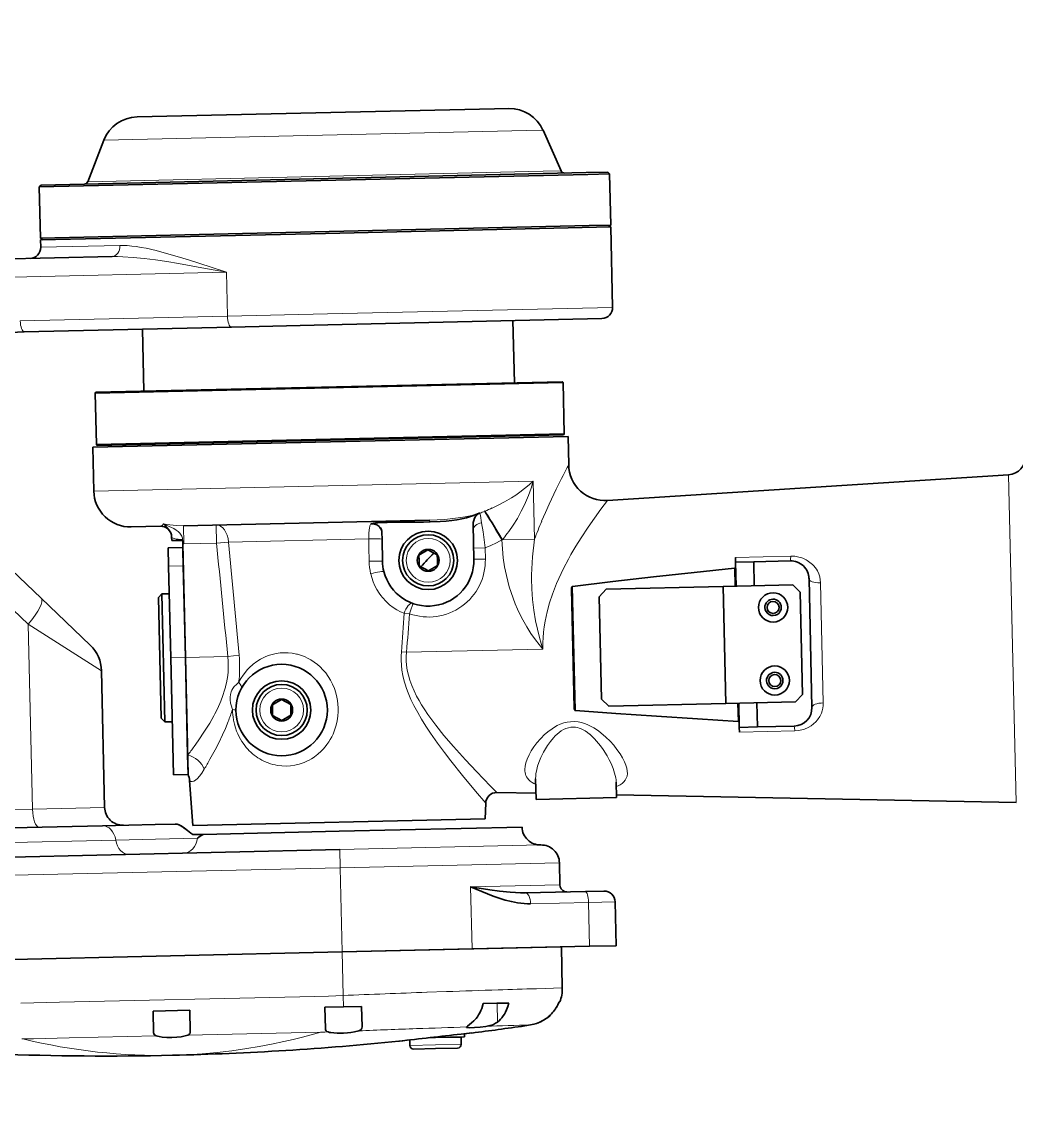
# Model space of a CAD drawing. Header units: inches. Extents: x 185496 to 352137, y 107182 to 179410.
# Drawn here: x 234640.6 to 234912.5, y 166554 to 166854.2 of the extents above; entities that cross this region are included whole.
import ezdxf

# ---------------------------------------------------------------- set-up
doc = ezdxf.new("R2010")
doc.units = ezdxf.units.IN
doc.header["$MEASUREMENT"] = 0
doc.linetypes.add('DASH', pattern=[0.35, 0.25, -0.1])

# ---------------------------------------------------------------- blocks, each defined once
blk = doc.blocks.new('机器人')
at = {"color": 7, "lineweight": 13}
for p, q in [((-1711.74, -314.27), (-1801.34, -314.27)), ((-1740.11, -366.35), (-1772.98, -366.35)), ((-1849.54, -421.48), (-1849.54, -499.48)), ((-1773.53, -434.18), (-1739.56, -434.18)), ((-1887.16, -564.22), (-1887.16, -439.64)), ((-1698.04, -499.48), (-1698.04, -439.48)), ((-1692.04, -463.92), (-1692.04, -439.48)), ((-1898.39, -559.54), (-1898.39, -443.97)), ((-1802.54, -564.48), (-1802.54, -444.26)), ((-1756.54, -479.99), (-1756.54, -442.67)), ((-1703.04, -499.48), (-1703.04, -444.48)), ((-1787.79, -489.6), (-1787.79, -527.99)), ((-1849.54, -526.86), (-1849.54, -499.48)), ((-1675.04, -499.48), (-1698.04, -499.48)), ((-1698.04, -499.48), (-1698.04, -593.48)), ((-1653.26, -505.87), (-1653.26, -542.13)), ((-1861.54, -526.86), (-1861.54, -599.48)), ((-1849.54, -583.53), (-1849.54, -526.86)), ((-1653.26, -574.63), (-1653.26, -550.83)), ((-1869.54, -577.48), (-1869.54, -555.81)), ((-1707.04, -593.48), (-1707.04, -560.65)), ((-1753.4, -563.48), (-1766.56, -583.22)), ((-1789.24, -605.9), (-1766.56, -583.22)), ((-1716.04, -583.22), (-1766.56, -583.22)), ((-1716.04, -627.04), (-1716.04, -583.22))]:
    blk.add_line(p, q, dxfattribs=at)
at = {"color": 7, "lineweight": 35}
for p, q in [((-1796.77, -424.06), (-1801.34, -314.27)), ((-1716.29, -423.48), (-1711.74, -314.27)), ((-1738.96, -369.48), (-1774.13, -369.48)), ((-1742.54, -371.98), (-1770.54, -371.98)), ((-1740.54, -392.98), (-1772.54, -392.98)), ((-1772.54, -392.98), (-1772.54, -424.98)), ((-1740.54, -392.98), (-1740.54, -424.98)), ((-1871.54, -421.48), (-1871.54, -499.48)), ((-1871.54, -421.48), (-1849.54, -421.48)), ((-1846.54, -424.48), (-1846.54, -499.48)), ((-1715.54, -445.48), (-1715.54, -423.48)), ((-1886.54, -576.98), (-1886.54, -427.85)), ((-1886.04, -577.48), (-1886.04, -427.39)), ((-1872.04, -577.48), (-1872.04, -427.39)), ((-1742.54, -426.98), (-1770.54, -426.98)), ((-1675.04, -431.77), (-1675.04, -463.92)), ((-1814.54, -564.48), (-1814.54, -434.48)), ((-1740.24, -434.48), (-1772.84, -434.48)), ((-1829.54, -563.28), (-1829.54, -435.75)), ((-1829.34, -563.48), (-1829.34, -435.55)), ((-1815.24, -435.55), (-1815.24, -563.48)), ((-1815.04, -435.68), (-1815.04, -563.2)), ((-1815.04, -435.75), (-1815.04, -563.28)), ((-1675.04, -499.48), (-1675.04, -439.48)), ((-1708.04, -499.48), (-1708.04, -449.48)), ((-1904.54, -550.31), (-1904.54, -452.5)), ((-1710.54, -459.48), (-1710.54, -539.48)), ((-1675.04, -499.48), (-1675.04, -463.92)), ((-1792.54, -472.98), (-1792.54, -540.17)), ((-1871.54, -577.48), (-1871.54, -499.48)), ((-1846.54, -499.48), (-1846.54, -525.81)), ((-1708.04, -536.74), (-1708.04, -499.48)), ((-1703.04, -593.48), (-1703.04, -499.48)), ((-1675.04, -499.48), (-1675.04, -593.48)), ((-1675.04, -593.48), (-1675.04, -499.48)), ((-1846.54, -582.48), (-1846.54, -525.81)), ((-1756.54, -540.48), (-1787.55, -540.48)), ((-1756.54, -540.48), (-1781.54, -540.48)), ((-1729.78, -540.48), (-1756.54, -540.48)), ((-1724.54, -540.48), (-1756.54, -540.48)), ((-1756.54, -544.48), (-1781.54, -544.48)), ((-1724.54, -544.48), (-1756.54, -544.48)), ((-1739.04, -546.48), (-1774.04, -546.48)), ((-1740.04, -547.48), (-1773.04, -547.48)), ((-1866.54, -590.89), (-1866.54, -557.97)), ((-1716.04, -563.48), (-1753.4, -563.48)), ((-1711.04, -564.21), (-1711.04, -593.48)), ((-1803.61, -609.55), (-1773.63, -579.57))]:
    blk.add_line(p, q, dxfattribs=at)
at = {"color": 7, "lineweight": 13, "ltscale": 0.003122}
for p, q in [((-1772.98, -366.35), (-1772.98, -366.48)), ((-1767.08, -479.03), (-1767.07, -478.91))]:
    blk.add_line(p, q, dxfattribs=at)
at = {"color": 7, "lineweight": 35, "ltscale": 0.070711}
for p, q in [((-1770.54, -371.98), (-1772.54, -373.98)), ((-1740.54, -373.98), (-1742.54, -371.98)), ((-1772.54, -424.98), (-1770.54, -426.98)), ((-1742.54, -426.98), (-1740.54, -424.98))]:
    blk.add_line(p, q, dxfattribs=at)
at = {"color": 7, "lineweight": 13, "ltscale": 0.378122}
for p, q in [((-1780.42, -389.48), (-1780.44, -374.35)), ((-1732.65, -374.35), (-1732.67, -389.48))]:
    blk.add_line(p, q, dxfattribs=at)
at = {"color": 7, "lineweight": 35, "ltscale": 0.25}
for p, q in [((-1779.13, -374.48), (-1779.13, -384.48)), ((-1733.96, -384.48), (-1733.96, -374.48)), ((-1660.04, -551.48), (-1660.04, -541.48))]:
    blk.add_line(p, q, dxfattribs=at)
at = {"color": 7, "lineweight": 35, "ltscale": 0.475}
for p, q in [((-1772.54, -373.98), (-1772.54, -392.98)), ((-1740.54, -392.98), (-1740.54, -373.98))]:
    blk.add_line(p, q, dxfattribs=at)
at = {"color": 7, "lineweight": 35, "ltscale": 0.125}
for p, q in [((-1779.13, -389.48), (-1779.13, -384.48)), ((-1733.96, -384.48), (-1733.96, -389.48)), ((-1786.54, -544.48), (-1781.54, -544.48))]:
    blk.add_line(p, q, dxfattribs=at)
at = {"color": 7, "lineweight": 35, "ltscale": 0.164719}
for p, q in [((-1779.13, -384.48), (-1772.54, -384.48)), ((-1740.54, -384.48), (-1733.96, -384.48)), ((-1772.54, -389.48), (-1779.13, -389.48)), ((-1733.96, -389.48), (-1740.54, -389.48))]:
    blk.add_line(p, q, dxfattribs=at)
at = {"color": 7, "lineweight": 35, "ltscale": 0.032068}
for p, q in [((-1779.13, -389.48), (-1780.42, -389.48)), ((-1732.67, -389.48), (-1733.96, -389.48))]:
    blk.add_line(p, q, dxfattribs=at)
at = {"color": 7, "lineweight": 13, "ltscale": 0.123849}
for p, q in [((-1772.54, -389.78), (-1777.5, -389.78)), ((-1735.59, -389.78), (-1740.54, -389.78))]:
    blk.add_line(p, q, dxfattribs=at)
at = {"color": 7, "lineweight": 35, "ltscale": 0.00031439}
blk.add_line((-1736.06, -389.48), (-1736.08, -389.48), dxfattribs=at)
at = {"color": 7, "lineweight": 35, "ltscale": 0.017678}
for p, q in [((-1886.54, -421.98), (-1886.04, -421.48)), ((-1871.54, -421.98), (-1872.04, -421.48)), ((-1886.54, -576.98), (-1886.04, -577.48)), ((-1871.54, -576.98), (-1872.04, -577.48))]:
    blk.add_line(p, q, dxfattribs=at)
at = {"color": 7, "lineweight": 35, "ltscale": 0.146814}
blk.add_line((-1886.54, -427.85), (-1886.54, -421.98), dxfattribs=at)
at = {"color": 7, "lineweight": 35, "ltscale": 0.147763}
for p, q in [((-1886.04, -427.39), (-1886.04, -421.48)), ((-1872.04, -421.48), (-1872.04, -427.39))]:
    blk.add_line(p, q, dxfattribs=at)
at = {"color": 7, "lineweight": 35, "ltscale": 0.35}
for p, q in [((-1886.04, -421.48), (-1872.04, -421.48)), ((-1886.04, -577.48), (-1872.04, -577.48))]:
    blk.add_line(p, q, dxfattribs=at)
at = {"color": 7, "lineweight": 35, "ltscale": 0.105551}
blk.add_line((-1719.77, -423.48), (-1715.54, -423.48), dxfattribs=at)
at = {"color": 7, "lineweight": 13, "ltscale": 0.182248}
blk.add_line((-1687.04, -431.77), (-1687.04, -424.48), dxfattribs=at)
at = {"color": 7, "lineweight": 35, "ltscale": 0.3}
for p, q in [((-1687.04, -424.48), (-1675.04, -424.48)), ((-1814.54, -564.48), (-1802.54, -564.48))]:
    blk.add_line(p, q, dxfattribs=at)
at = {"color": 7, "lineweight": 35, "ltscale": 0.182248}
blk.add_line((-1675.04, -431.77), (-1675.04, -424.48), dxfattribs=at)
at = {"color": 7, "lineweight": 35, "ltscale": 0.127576}
blk.add_line((-1690.04, -432.58), (-1690.04, -427.48), dxfattribs=at)
at = {"color": 7, "lineweight": 13, "ltscale": 0.001205}
blk.add_line((-1733.02, -430.41), (-1733.05, -430.44), dxfattribs=at)
at = {"color": 7, "lineweight": 13, "ltscale": 0.396246}
blk.add_line((-1687.04, -431.77), (-1687.04, -447.62), dxfattribs=at)
at = {"color": 7, "lineweight": 13, "ltscale": 0.3}
for p, q in [((-1675.04, -431.77), (-1687.04, -431.77)), ((-1861.54, -526.86), (-1849.54, -526.86))]:
    blk.add_line(p, q, dxfattribs=at)
at = {"color": 7, "lineweight": 35, "ltscale": 0.304168}
for p, q in [((-1898.39, -439.41), (-1887.16, -434.74)), ((-1898.39, -559.54), (-1887.16, -564.22))]:
    blk.add_line(p, q, dxfattribs=at)
at = {"color": 7, "lineweight": 13, "ltscale": 0.122647}
blk.add_line((-1887.16, -439.64), (-1887.16, -434.74), dxfattribs=at)
at = {"color": 7, "lineweight": 35, "ltscale": 0.194574}
blk.add_line((-1814.54, -434.48), (-1806.76, -434.48), dxfattribs=at)
at = {"color": 7, "lineweight": 35, "ltscale": 0.40813}
blk.add_line((-1690.04, -448.91), (-1690.04, -432.58), dxfattribs=at)
at = {"color": 7, "lineweight": 35, "ltscale": 0.007069}
for p, q in [((-1829.54, -435.68), (-1829.34, -435.48)), ((-1815.04, -435.68), (-1815.24, -435.48)), ((-1829.54, -563.28), (-1829.34, -563.48)), ((-1815.04, -563.28), (-1815.24, -563.48))]:
    blk.add_line(p, q, dxfattribs=at)
at = {"color": 7, "lineweight": 35, "ltscale": 0.001883}
blk.add_line((-1829.54, -435.75), (-1829.54, -435.68), dxfattribs=at)
at = {"color": 7, "lineweight": 35, "ltscale": 0.001886}
for p, q in [((-1829.34, -435.55), (-1829.34, -435.48)), ((-1815.24, -435.55), (-1815.24, -435.48))]:
    blk.add_line(p, q, dxfattribs=at)
at = {"color": 7, "lineweight": 35, "ltscale": 0.352502}
for p, q in [((-1829.34, -435.48), (-1815.24, -435.48)), ((-1829.34, -563.48), (-1815.24, -563.48))]:
    blk.add_line(p, q, dxfattribs=at)
at = {"color": 7, "lineweight": 35, "ltscale": 0.000145079}
blk.add_line((-1690.19, -438.24), (-1690.2, -438.25), dxfattribs=at)
at = {"color": 7, "lineweight": 35, "ltscale": 0.000320202}
blk.add_line((-1690.2, -438.25), (-1690.2, -438.26), dxfattribs=at)
at = {"color": 7, "lineweight": 13, "ltscale": 0.113785}
blk.add_line((-1898.39, -443.97), (-1898.39, -439.41), dxfattribs=at)
at = {"color": 7, "lineweight": 35, "ltscale": 0.15}
for p, q in [((-1692.04, -439.48), (-1698.04, -439.48)), ((-1648.04, -468.48), (-1648.04, -474.48)), ((-1648.04, -474.48), (-1648.04, -480.48))]:
    blk.add_line(p, q, dxfattribs=at)
at = {"color": 7, "lineweight": 35, "ltscale": 0.280042}
blk.add_line((-1675.04, -439.48), (-1663.84, -439.48), dxfattribs=at)
at = {"color": 7, "lineweight": 13, "ltscale": 0.177224}
blk.add_line((-1663.79, -446.57), (-1663.84, -439.48), dxfattribs=at)
at = {"color": 7, "lineweight": 35, "ltscale": 0.005276}
blk.add_line((-1660.04, -440.44), (-1660.04, -440.23), dxfattribs=at)
at = {"color": 7, "lineweight": 13, "ltscale": 0.396436}
blk.add_line((-1802.54, -444.26), (-1786.69, -444.26), dxfattribs=at)
at = {"color": 7, "lineweight": 13, "ltscale": 0.221838}
blk.add_line((-1786.69, -453.14), (-1786.69, -444.26), dxfattribs=at)
at = {"color": 7, "lineweight": 13, "ltscale": 0.005896}
blk.add_line((-1732.08, -443.91), (-1732.25, -443.74), dxfattribs=at)
at = {"color": 7, "lineweight": 35, "ltscale": 0.003616}
blk.add_line((-1657.25, -442.18), (-1657.14, -442.27), dxfattribs=at)
at = {"color": 7, "lineweight": 35, "ltscale": 0.14014}
blk.add_line((-1721.15, -445.48), (-1715.54, -445.48), dxfattribs=at)
at = {"color": 7, "lineweight": 35, "ltscale": 0.267004}
blk.add_line((-1717.66, -456.15), (-1717.21, -445.48), dxfattribs=at)
at = {"color": 7, "lineweight": 35, "ltscale": 0.096298}
blk.add_line((-1904.54, -452.5), (-1904.54, -448.65), dxfattribs=at)
at = {"color": 7, "lineweight": 35, "ltscale": 0.425}
for p, q in [((-1846.54, -448.81), (-1829.54, -448.81)), ((-1846.54, -550.15), (-1829.54, -550.15))]:
    blk.add_line(p, q, dxfattribs=at)
at = {"color": 7, "lineweight": 35, "ltscale": 0.040105}
blk.add_line((-1653.71, -449.98), (-1653.92, -448.39), dxfattribs=at)
at = {"color": 7, "lineweight": 35, "ltscale": 0.001382}
blk.add_line((-1786.69, -453.14), (-1786.65, -453.18), dxfattribs=at)
at = {"color": 7, "lineweight": 13, "ltscale": 0.001744}
blk.add_line((-1791.8, -456), (-1791.82, -456.07), dxfattribs=at)
at = {"color": 7, "lineweight": 13, "ltscale": 0.001395}
blk.add_line((-1789.54, -454.72), (-1789.54, -454.77), dxfattribs=at)
at = {"color": 7, "lineweight": 35, "ltscale": 0.001471}
blk.add_line((-1787.04, -453.39), (-1787.04, -453.33), dxfattribs=at)
at = {"color": 7, "lineweight": 35, "ltscale": 0.083218}
blk.add_line((-1660.04, -457.49), (-1660.04, -454.16), dxfattribs=at)
at = {"color": 7, "lineweight": 35, "ltscale": 0.001422}
blk.add_line((-1794.59, -457.74), (-1794.62, -457.69), dxfattribs=at)
at = {"color": 7, "lineweight": 35, "ltscale": 0.001076}
blk.add_line((-1794.18, -459.08), (-1794.14, -459.06), dxfattribs=at)
at = {"color": 7, "lineweight": 13, "ltscale": 0.000354333}
blk.add_line((-1791.46, -458.64), (-1791.48, -458.64), dxfattribs=at)
at = {"color": 7, "lineweight": 13, "ltscale": 0.076968}
blk.add_line((-1784.62, -457.85), (-1781.54, -457.85), dxfattribs=at)
at = {"color": 7, "lineweight": 13, "ltscale": 0.078122}
for p, q in [((-1784.62, -457.85), (-1784.62, -460.98)), ((-1781.54, -457.85), (-1781.54, -460.98))]:
    blk.add_line(p, q, dxfattribs=at)
at = {"color": 7, "lineweight": 35, "ltscale": 0.106627}
blk.add_line((-1710.54, -459.48), (-1714.8, -459.27), dxfattribs=at)
at = {"color": 7, "lineweight": 13, "ltscale": 0.000350952}
blk.add_line((-1663.7, -457.04), (-1663.7, -457.02), dxfattribs=at)
at = {"color": 7, "lineweight": 13, "ltscale": 0.128131}
blk.add_line((-1654.92, -457.41), (-1660.04, -457.41), dxfattribs=at)
at = {"color": 7, "lineweight": 35, "ltscale": 0.093103}
blk.add_line((-1660.04, -461.22), (-1660.04, -457.49), dxfattribs=at)
at = {"color": 7, "lineweight": 35, "ltscale": 0.235138}
blk.add_line((-1781.54, -460.98), (-1790.95, -460.98), dxfattribs=at)
at = {"color": 7, "lineweight": 13, "ltscale": 0.425}
blk.add_line((-1675.04, -463.92), (-1692.04, -463.92), dxfattribs=at)
at = {"color": 7, "lineweight": 35, "ltscale": 0.050169}
blk.add_line((-1652.09, -464.48), (-1651.92, -466.48), dxfattribs=at)
at = {"color": 7, "lineweight": 35, "ltscale": 0.02197}
blk.add_line((-1651.92, -466.48), (-1651.04, -466.48), dxfattribs=at)
at = {"color": 7, "lineweight": 35, "ltscale": 0.2}
for p, q in [((-1651.04, -474.48), (-1651.04, -466.48)), ((-1792.54, -546.48), (-1792.54, -554.48))]:
    blk.add_line(p, q, dxfattribs=at)
at = {"color": 7, "lineweight": 35, "ltscale": 0.175}
blk.add_line((-1651.04, -467.48), (-1651.04, -474.48), dxfattribs=at)
at = {"color": 7, "lineweight": 35, "ltscale": 0.05}
for p, q in [((-1651.04, -467.48), (-1649.04, -467.48)), ((-1774.04, -546.48), (-1774.04, -544.48)), ((-1739.04, -546.48), (-1739.04, -544.48)), ((-1871.54, -577.48), (-1869.54, -577.48))]:
    blk.add_line(p, q, dxfattribs=at)
at = {"color": 7, "lineweight": 13, "ltscale": 0.175}
for p in [(-1649.04, -467.48), (-1649.04, -481.48)]:
    blk.add_line(p, (-1649.04, -474.48), dxfattribs=at)
at = {"color": 7, "lineweight": 35, "ltscale": 0.072169}
for p, q in [((-1782.99, -470.98), (-1784.43, -473.48)), ((-1778.66, -473.48), (-1780.1, -470.98)), ((-1784.43, -473.48), (-1782.99, -475.98)), ((-1780.1, -475.98), (-1778.66, -473.48)), ((-1742.99, -511.98), (-1744.43, -514.48)), ((-1738.66, -514.48), (-1740.1, -511.98)), ((-1744.43, -514.48), (-1742.99, -516.98)), ((-1740.1, -516.98), (-1738.66, -514.48))]:
    blk.add_line(p, q, dxfattribs=at)
at = {"color": 7, "lineweight": 35, "ltscale": 0.036066}
for p, q in [((-1781.54, -470.98), (-1782.99, -470.98)), ((-1782.99, -475.98), (-1781.54, -475.98)), ((-1741.54, -511.98), (-1742.99, -511.98)), ((-1742.99, -516.98), (-1741.54, -516.98))]:
    blk.add_line(p, q, dxfattribs=at)
at = {"color": 7, "lineweight": 35, "ltscale": 0.036102}
for p, q in [((-1780.1, -470.98), (-1781.54, -470.98)), ((-1781.54, -475.98), (-1780.1, -475.98)), ((-1740.1, -511.98), (-1741.54, -511.98)), ((-1741.54, -516.98), (-1740.1, -516.98))]:
    blk.add_line(p, q, dxfattribs=at)
at = {"color": 7, "lineweight": 13, "ltscale": 0.133713}
blk.add_line((-1663.49, -476.5), (-1663.55, -471.15), dxfattribs=at)
at = {"color": 7, "lineweight": 35, "ltscale": 0.002361}
blk.add_line((-1792.02, -472.75), (-1792.02, -472.85), dxfattribs=at)
at = {"color": 7, "lineweight": 35, "ltscale": 0.051312}
for p, q in [((-1651.04, -474.48), (-1651.04, -476.53)), ((-1651.04, -476.53), (-1651.04, -474.48))]:
    blk.add_line(p, q, dxfattribs=at)
at = {"color": 7, "lineweight": 13, "ltscale": 0.033656}
blk.add_line((-1767.22, -480.37), (-1767.08, -479.03), dxfattribs=at)
at = {"color": 7, "lineweight": 13, "ltscale": 0.035376}
blk.add_line((-1756.54, -479.99), (-1756.69, -481.39), dxfattribs=at)
at = {"color": 7, "lineweight": 35, "ltscale": 0.070468}
blk.add_line((-1650.57, -481.48), (-1650.3, -484.28), dxfattribs=at)
at = {"color": 7, "lineweight": 35, "ltscale": 0.038248}
blk.add_line((-1650.57, -481.48), (-1649.04, -481.48), dxfattribs=at)
at = {"color": 7, "lineweight": 35, "ltscale": 0.002911}
blk.add_line((-1789.43, -485.98), (-1789.54, -485.98), dxfattribs=at)
at = {"color": 7, "lineweight": 35, "ltscale": 0.044629}
blk.add_line((-1787.64, -485.98), (-1789.43, -485.98), dxfattribs=at)
at = {"color": 7, "lineweight": 35, "ltscale": 0.152435}
blk.add_line((-1787.64, -485.98), (-1781.54, -485.98), dxfattribs=at)
at = {"color": 7, "lineweight": 35, "ltscale": 0.004898}
blk.add_line((-1650.3, -484.28), (-1650.28, -484.48), dxfattribs=at)
at = {"color": 7, "lineweight": 35, "ltscale": 0.123215}
blk.add_line((-1660.04, -499.41), (-1660.04, -494.48), dxfattribs=at)
at = {"color": 7, "lineweight": 35, "ltscale": 0.140689}
blk.add_line((-1660.04, -494.48), (-1654.42, -494.48), dxfattribs=at)
at = {"color": 7, "lineweight": 13, "ltscale": 0.125}
for p, q in [((-1698.04, -499.48), (-1703.04, -499.48)), ((-1792.54, -531.24), (-1787.54, -531.24)), ((-1787.54, -540.17), (-1792.54, -540.17))]:
    blk.add_line(p, q, dxfattribs=at)
at = {"color": 7, "lineweight": 13, "ltscale": 0.297864}
blk.add_line((-1675.04, -499.48), (-1663.13, -499.48), dxfattribs=at)
at = {"color": 7, "lineweight": 13, "ltscale": 0.077157}
blk.add_line((-1663.13, -499.48), (-1660.04, -499.41), dxfattribs=at)
at = {"color": 7, "lineweight": 35, "ltscale": 0.126785}
blk.add_line((-1660.04, -504.48), (-1660.04, -499.41), dxfattribs=at)
at = {"color": 7, "lineweight": 13, "ltscale": 0.005121}
blk.add_line((-1728.58, -505.75), (-1728.47, -505.92), dxfattribs=at)
at = {"color": 7, "lineweight": 35, "ltscale": 0.147946}
blk.add_line((-1654.13, -504.48), (-1660.04, -504.48), dxfattribs=at)
at = {"color": 7, "lineweight": 13, "ltscale": 0.004321}
blk.add_line((-1653.26, -505.48), (-1653.26, -505.65), dxfattribs=at)
at = {"color": 7, "lineweight": 13, "ltscale": 0.003006}
blk.add_line((-1653.26, -505.65), (-1653.26, -505.77), dxfattribs=at)
at = {"color": 7, "lineweight": 13, "ltscale": 0.00238}
blk.add_line((-1653.26, -505.77), (-1653.26, -505.87), dxfattribs=at)
at = {"color": 7, "lineweight": 13, "ltscale": 0.007752}
blk.add_line((-1756.76, -510.11), (-1756.68, -509.81), dxfattribs=at)
at = {"color": 7, "lineweight": 13, "ltscale": 0.081548}
blk.add_line((-1787.54, -531.24), (-1787.79, -527.99), dxfattribs=at)
at = {"color": 7, "lineweight": 13, "ltscale": 0.077887}
blk.add_line((-1756.79, -525.76), (-1756.54, -528.86), dxfattribs=at)
at = {"color": 7, "lineweight": 13, "ltscale": 0.002747}
blk.add_line((-1739.05, -527.71), (-1739.16, -527.73), dxfattribs=at)
at = {"color": 7, "lineweight": 13, "ltscale": 0.223334}
blk.add_line((-1787.54, -531.24), (-1787.54, -540.17), dxfattribs=at)
at = {"color": 7, "lineweight": 13, "ltscale": 0.290344}
blk.add_line((-1756.54, -540.48), (-1756.54, -528.86), dxfattribs=at)
at = {"color": 7, "lineweight": 13, "ltscale": 0.004124}
blk.add_line((-1748.15, -529.7), (-1748.3, -529.65), dxfattribs=at)
at = {"color": 7, "lineweight": 35, "ltscale": 0.070789}
blk.add_line((-1708.04, -539.57), (-1708.04, -536.74), dxfattribs=at)
at = {"color": 7, "lineweight": 13, "ltscale": 0.007651}
blk.add_line((-1787.54, -540.17), (-1787.55, -540.48), dxfattribs=at)
at = {"color": 7, "lineweight": 35, "ltscale": 0.307024}
blk.add_line((-1710.54, -539.48), (-1722.81, -540.08), dxfattribs=at)
at = {"color": 7, "lineweight": 13, "ltscale": 0.288379}
blk.add_line((-1707.04, -549.8), (-1707.04, -538.27), dxfattribs=at)
at = {"color": 7, "lineweight": 13, "ltscale": 0.006348}
blk.add_line((-1788.8, -540.49), (-1788.54, -540.49), dxfattribs=at)
at = {"color": 7, "lineweight": 35, "ltscale": 0.000180054}
blk.add_line((-1788.54, -540.48), (-1788.54, -540.49), dxfattribs=at)
at = {"color": 7, "lineweight": 35, "ltscale": 0.024954}
blk.add_line((-1787.55, -540.48), (-1788.54, -540.48), dxfattribs=at)
at = {"color": 7, "lineweight": 35, "ltscale": 0.07482}
blk.add_line((-1788.54, -540.49), (-1788.54, -543.48), dxfattribs=at)
at = {"color": 7, "lineweight": 35, "ltscale": 0.1}
for p, q in [((-1786.54, -544.48), (-1786.54, -540.48)), ((-1724.54, -544.48), (-1724.54, -540.48))]:
    blk.add_line(p, q, dxfattribs=at)
at = {"color": 7, "lineweight": 35, "ltscale": 0.107071}
blk.add_line((-1781.54, -540.48), (-1785.83, -540.48), dxfattribs=at)
at = {"color": 7, "lineweight": 13, "ltscale": 0.1}
for p, q in [((-1781.54, -540.48), (-1781.54, -544.48)), ((-1756.54, -540.48), (-1756.54, -544.48))]:
    blk.add_line(p, q, dxfattribs=at)
at = {"color": 7, "lineweight": 35, "ltscale": 0.130832}
blk.add_line((-1729.78, -540.48), (-1724.54, -540.48), dxfattribs=at)
at = {"color": 7, "lineweight": 35, "ltscale": 0.148032}
for p, q in [((-1660.04, -541.48), (-1654.12, -541.48)), ((-1654.12, -551.48), (-1660.04, -551.48))]:
    blk.add_line(p, q, dxfattribs=at)
at = {"color": 7, "lineweight": 35, "ltscale": 0.025125}
blk.add_line((-1789.55, -543.48), (-1788.54, -543.48), dxfattribs=at)
at = {"color": 7, "lineweight": 35, "ltscale": 0.13703}
blk.add_line((-1711.04, -549.8), (-1711.04, -544.32), dxfattribs=at)
at = {"color": 7, "lineweight": 13, "ltscale": 6.71387e-05}
blk.add_line((-1792.54, -546.48), (-1792.54, -546.48), dxfattribs=at)
at = {"color": 7, "lineweight": 35, "ltscale": 0.035355}
for p, q in [((-1773.04, -547.48), (-1774.04, -546.48)), ((-1740.04, -547.48), (-1739.04, -546.48))]:
    blk.add_line(p, q, dxfattribs=at)
at = {"color": 7, "lineweight": 35, "ltscale": 0.360287}
blk.add_line((-1711.04, -564.21), (-1711.04, -549.8), dxfattribs=at)
at = {"color": 7, "lineweight": 13, "ltscale": 0.271133}
blk.add_line((-1707.04, -560.65), (-1707.04, -549.8), dxfattribs=at)
at = {"color": 7, "lineweight": 13, "ltscale": 0.493484}
blk.add_line((-1716.04, -563.48), (-1716.04, -583.22), dxfattribs=at)
at = {"color": 7, "lineweight": 35, "ltscale": 0.46526}
blk.add_line((-1760.47, -566.41), (-1773.63, -579.57), dxfattribs=at)
at = {"color": 7, "lineweight": 13, "ltscale": 0.243976}
blk.add_line((-1653.26, -584.39), (-1653.26, -574.63), dxfattribs=at)
at = {"color": 7, "lineweight": 13, "ltscale": 0.013669}
blk.add_line((-1653.26, -584.93), (-1653.26, -584.39), dxfattribs=at)
at = {"color": 7, "lineweight": 13, "ltscale": 0.058939}
blk.add_line((-1653.26, -587.29), (-1653.26, -584.93), dxfattribs=at)
at = {"color": 7, "lineweight": 13, "ltscale": 0.004334}
blk.add_line((-1653.26, -587.29), (-1653.26, -587.46), dxfattribs=at)
at = {"color": 7, "lineweight": 13, "ltscale": 0.001605}
blk.add_line((-1653.26, -587.46), (-1653.26, -587.53), dxfattribs=at)
at = {"color": 7, "lineweight": 13}
for points in [[(-1779.15, -369.85), (-1778.62, -369.11), (-1778.04, -368.48), (-1777.61, -368.08), (-1777.16, -367.73), (-1776.7, -367.42), (-1776.22, -367.15), (-1775.44, -366.8), (-1774.63, -366.55), (-1773.81, -366.4), (-1772.98, -366.35)], [(-1737.32, -366.93), (-1736.42, -367.4), (-1735.55, -368.01), (-1735, -368.52), (-1734.46, -369.12), (-1733.96, -369.82), (-1733.49, -370.64), (-1733.09, -371.63), (-1732.87, -372.41), (-1732.72, -373.26), (-1732.65, -374.35)], [(-1780.44, -374.35), (-1780.42, -373.77), (-1780.36, -373.21), (-1780.15, -372.15), (-1779.98, -371.59), (-1779.79, -371.07), (-1779.33, -370.15), (-1779.15, -369.85)], [(-1779.13, -374.48), (-1779.13, -374.48), (-1779.14, -374.47), (-1779.14, -374.47), (-1779.16, -374.46), (-1779.35, -374.42), (-1779.64, -374.39), (-1780.44, -374.35)], [(-1732.65, -374.35), (-1733.55, -374.4), (-1733.92, -374.46), (-1733.94, -374.46), (-1733.95, -374.47), (-1733.95, -374.47), (-1733.96, -374.48)], [(-1734.69, -429.22), (-1734.24, -428.54), (-1733.77, -427.92), (-1732.76, -426.69), (-1732.14, -426.03), (-1730.98, -424.9), (-1729.83, -423.91), (-1728.69, -423.04), (-1727.5, -422.24), (-1726.34, -421.57), (-1725.23, -421.04), (-1724.35, -420.72), (-1723.51, -420.49), (-1722.71, -420.37), (-1722.02, -420.36), (-1721.36, -420.46), (-1720.75, -420.67), (-1720.23, -420.96), (-1719.76, -421.37), (-1719.35, -421.84), (-1718.98, -422.43), (-1718.74, -422.92), (-1718.52, -423.48)], [(-1796.77, -424.06), (-1794.43, -425.92), (-1792.07, -427.73), (-1789.62, -429.53), (-1786.77, -431.52), (-1784.53, -432.99)], [(-1719.77, -423.48), (-1720.36, -423.5), (-1720.97, -423.57), (-1722.22, -423.83), (-1723.53, -424.23), (-1724.88, -424.76), (-1725.93, -425.24), (-1726.99, -425.79), (-1728.73, -426.82), (-1729.75, -427.52), (-1730.43, -428.02), (-1731.74, -429.11), (-1732.37, -429.71), (-1733.02, -430.41)], [(-1736.26, -437.4), (-1736.45, -436.52), (-1736.56, -435.57), (-1736.56, -434.54), (-1736.44, -433.52), (-1736.23, -432.59), (-1735.97, -431.76), (-1735.67, -431.03), (-1735.35, -430.36), (-1734.69, -429.22)], [(-1733.05, -430.44), (-1733.5, -431), (-1733.93, -431.59), (-1734.27, -432.15), (-1734.56, -432.74)], [(-1784.53, -432.99), (-1782.21, -434.43), (-1780.99, -435.15), (-1778.45, -436.56), (-1775.78, -437.9), (-1774.4, -438.54), (-1773, -439.14), (-1771.56, -439.72)], [(-1734.56, -432.74), (-1734.76, -433.23), (-1734.91, -433.74), (-1735.01, -434.26), (-1735.06, -434.8), (-1735.04, -435.5), (-1734.93, -436.2), (-1734.72, -436.87)], [(-1791.54, -442.22), (-1793.9, -441.14), (-1796.13, -440.08), (-1800.18, -438.05), (-1800.94, -437.65)], [(-1732.25, -443.74), (-1733.1, -442.85), (-1733.93, -441.84), (-1734.76, -440.67), (-1735.17, -439.99), (-1735.56, -439.25), (-1735.93, -438.38), (-1736.26, -437.4)], [(-1734.72, -436.87), (-1734.43, -437.54), (-1734.08, -438.16), (-1733.67, -438.75), (-1733.23, -439.3), (-1732.77, -439.82), (-1732.28, -440.3), (-1731.27, -441.19), (-1730.22, -441.99)], [(-1771.56, -439.72), (-1769.16, -440.57), (-1766.7, -441.3), (-1764.2, -441.88), (-1762.69, -442.16), (-1761.16, -442.38), (-1759.63, -442.54), (-1758.34, -442.62), (-1756.54, -442.67)], [(-1802.54, -444.26), (-1800.6, -444.92), (-1798.68, -445.67), (-1796.79, -446.51), (-1795.57, -447.11), (-1794.37, -447.75)], [(-1802.54, -444.26), (-1801.53, -445.42), (-1800.54, -446.68), (-1799.59, -448.03), (-1798.85, -449.16), (-1798.14, -450.34), (-1797.1, -452.22), (-1796.12, -454.18), (-1795.45, -455.65)], [(-1786.65, -453.18), (-1784.19, -453.11), (-1781.76, -452.93), (-1779.34, -452.63), (-1776.94, -452.21), (-1775.35, -451.87), (-1773.78, -451.47), (-1772.21, -451.03), (-1770.66, -450.52), (-1769.12, -449.97), (-1767.6, -449.36), (-1766.11, -448.7), (-1764.65, -447.98), (-1762.75, -446.96), (-1760.9, -445.84), (-1759.11, -444.63), (-1757.81, -443.67), (-1756.54, -442.67)], [(-1771.66, -445.26), (-1770.22, -445.18), (-1767.29, -444.91), (-1764.34, -444.49), (-1762.06, -444.07), (-1759.76, -443.56), (-1758.15, -443.14), (-1756.54, -442.67)], [(-1727.76, -447.12), (-1728.81, -446.51), (-1729.88, -445.77), (-1730.97, -444.91), (-1732.08, -443.91)], [(-1730.22, -441.99), (-1729.28, -442.61), (-1728.36, -443.17), (-1726.98, -443.89), (-1725.57, -444.51), (-1724.64, -444.84), (-1723.28, -445.22), (-1722.61, -445.35), (-1721.96, -445.44), (-1721.15, -445.48)], [(-1719.59, -445.48), (-1719.86, -445.98), (-1720.14, -446.43), (-1720.54, -446.94), (-1720.96, -447.36), (-1721.4, -447.71), (-1721.76, -447.92), (-1722.14, -448.09), (-1722.53, -448.21), (-1722.93, -448.3), (-1723.35, -448.34), (-1723.77, -448.35), (-1724.66, -448.26), (-1725.59, -448.04), (-1726.57, -447.69), (-1727.76, -447.12)], [(-1794.37, -447.75), (-1792.47, -448.85), (-1790.65, -450.02), (-1788.91, -451.28), (-1788.36, -451.71)], [(-1786.65, -453.18), (-1785.88, -454.7), (-1785.21, -456.26), (-1784.62, -457.85)], [(-1756.54, -479.99), (-1755.39, -480.08), (-1754.23, -480.1), (-1753.07, -480.04), (-1751.68, -479.88), (-1750.29, -479.61), (-1748.92, -479.25), (-1747.42, -478.75), (-1745.95, -478.16), (-1744.5, -477.48), (-1743.27, -476.85), (-1742.07, -476.17), (-1740.73, -475.36), (-1739.41, -474.51), (-1737.92, -473.5), (-1736.46, -472.45), (-1733.6, -470.27), (-1730.48, -467.73), (-1726.8, -464.56), (-1723.5, -461.59), (-1719.41, -457.81), (-1717.66, -456.15)], [(-1784.62, -457.85), (-1788.98, -458.31), (-1791.46, -458.64)], [(-1714.8, -459.27), (-1718.16, -462), (-1722.52, -465.44), (-1726.56, -468.52), (-1728.9, -470.23), (-1731.49, -472.05), (-1734.29, -473.93), (-1736.21, -475.13), (-1738.18, -476.3), (-1740, -477.3), (-1741.94, -478.28), (-1743.63, -479.05), (-1745.42, -479.76), (-1746.61, -480.18), (-1747.87, -480.56), (-1748.67, -480.77), (-1750.23, -481.11), (-1751.73, -481.34), (-1753.05, -481.46), (-1754.4, -481.5), (-1755.56, -481.48), (-1756.69, -481.39)], [(-1794.02, -459.45), (-1793.56, -461.25), (-1793.2, -463.12), (-1793.01, -464.43), (-1792.86, -465.77), (-1792.73, -467.22), (-1792.64, -468.69), (-1792.57, -470.82), (-1792.54, -472.98)], [(-1767.07, -478.91), (-1768.08, -478.53), (-1769.43, -478.06), (-1769.84, -477.95), (-1769.86, -477.95), (-1769.87, -477.95), (-1769.87, -477.95), (-1769.87, -477.96)], [(-1767.22, -480.37), (-1767.67, -481.36), (-1768.22, -482.35), (-1768.87, -483.32), (-1769.66, -484.31), (-1770.57, -485.27), (-1771.65, -486.22), (-1772.26, -486.67), (-1772.9, -487.11), (-1773.86, -487.68), (-1774.92, -488.21), (-1776.02, -488.66), (-1777.2, -489.04), (-1778.24, -489.29)], [(-1751.41, -502.21), (-1750.46, -501.55), (-1749.41, -500.94), (-1748.26, -500.38), (-1747.12, -499.93), (-1745.94, -499.57), (-1744.71, -499.29), (-1743.77, -499.14), (-1742.8, -499.05), (-1741.81, -499.01), (-1740.82, -499.04), (-1739.5, -499.16), (-1738.24, -499.37), (-1737.06, -499.67), (-1736.22, -499.94), (-1735.42, -500.25), (-1734.64, -500.59), (-1733.91, -500.97), (-1733.19, -501.38), (-1732.52, -501.81), (-1731.85, -502.3), (-1731.23, -502.8), (-1730.62, -503.35), (-1730.06, -503.91), (-1729.27, -504.82), (-1728.58, -505.75)], [(-1663.05, -587.6), (-1663.05, -577.07), (-1663.05, -511.27), (-1663.05, -507.35), (-1663.06, -503.44), (-1663.13, -499.48)], [(-1756.68, -509.81), (-1756.21, -508.43), (-1755.92, -507.74), (-1755.58, -507.06), (-1755.06, -506.16), (-1754.45, -505.27), (-1753.76, -504.4), (-1753.07, -503.66), (-1752.3, -502.93), (-1751.41, -502.21)], [(-1728.47, -505.92), (-1728.06, -506.58), (-1727.7, -507.24), (-1727.37, -507.93), (-1727.08, -508.62), (-1726.64, -509.99), (-1726.38, -511.2), (-1726.23, -512.4), (-1726.19, -513.6), (-1726.26, -514.78), (-1726.43, -515.96)], [(-1647.86, -546.48), (-1647.91, -542.4), (-1648.07, -538.33), (-1648.35, -534.26), (-1648.73, -530.18), (-1649.22, -526.11), (-1649.71, -522.72), (-1650.27, -519.33), (-1650.91, -515.94), (-1651.44, -513.39), (-1652, -510.85), (-1653.26, -505.77)], [(-1749.35, -526.06), (-1750.37, -525.46), (-1751.3, -524.83), (-1752.15, -524.16), (-1752.73, -523.64), (-1753.27, -523.1), (-1754.24, -521.98), (-1754.96, -520.97), (-1755.57, -519.92), (-1756.09, -518.85)], [(-1731.55, -524.38), (-1732.34, -524.98), (-1733.2, -525.55), (-1734.52, -526.27), (-1735.27, -526.61), (-1736.08, -526.93), (-1736.97, -527.23), (-1737.93, -527.49), (-1739.05, -527.71)], [(-1869.54, -555.81), (-1869.52, -554.8), (-1869.45, -553.79), (-1869.31, -552.58), (-1869.13, -551.36), (-1868.88, -550.03), (-1868.59, -548.67), (-1867.9, -545.93), (-1867.08, -543.11), (-1866.17, -540.22), (-1865.15, -537.19), (-1863, -531.01), (-1861.54, -526.86)], [(-1866.54, -557.97), (-1866.52, -556.55), (-1866.45, -555.12), (-1866.2, -552.22), (-1865.84, -549.25), (-1865.38, -546.21), (-1864.84, -543.1), (-1864.24, -539.94), (-1862.95, -533.56), (-1861.54, -526.86)], [(-1749.35, -526.06), (-1748.83, -526.71), (-1748.26, -527.28), (-1747.75, -527.68)], [(-1747.75, -527.68), (-1747.28, -527.97), (-1746.79, -528.2), (-1746.11, -528.41), (-1745.39, -528.5), (-1744.65, -528.5), (-1743.78, -528.39), (-1743.18, -528.27), (-1741.97, -527.92)], [(-1748.3, -529.65), (-1749.3, -529.4), (-1750.32, -529.18), (-1751.34, -529.01), (-1752.36, -528.88), (-1753.75, -528.79), (-1755.14, -528.78), (-1756.54, -528.86)], [(-1740.93, -532.75), (-1742.27, -532.04), (-1744.38, -531.05), (-1745.85, -530.46), (-1747.36, -529.94), (-1748.15, -529.7)], [(-1738.73, -529.17), (-1736.86, -529.99), (-1735.11, -530.82), (-1733, -531.89), (-1731.06, -532.93), (-1728.52, -534.38)], [(-1732.1, -538.65), (-1733.67, -537.46), (-1736.21, -535.66), (-1738.43, -534.21), (-1740.4, -533.05), (-1740.93, -532.75)], [(-1725.84, -536), (-1724.81, -536.7), (-1724, -537.34), (-1723.39, -537.94), (-1722.95, -538.48), (-1722.68, -538.95), (-1722.55, -539.38), (-1722.57, -539.71), (-1722.64, -539.88), (-1722.81, -540.08)], [(-1792.54, -540.17), (-1792.61, -542.04), (-1792.82, -543.86), (-1792.98, -544.76), (-1793.18, -545.65)], [(-1788.8, -540.49), (-1789.11, -540.51), (-1789.41, -540.58), (-1789.71, -540.68), (-1789.99, -540.82), (-1790.51, -541.19), (-1790.98, -541.65), (-1791.4, -542.2), (-1791.8, -542.81), (-1792.15, -543.45), (-1792.83, -544.87), (-1793.18, -545.65)], [(-1789.55, -543.48), (-1789.43, -543.44), (-1789.3, -543.31), (-1789.18, -543.1), (-1789.05, -542.71), (-1788.94, -542.23), (-1788.86, -541.7), (-1788.8, -540.49)], [(-1790.34, -543.58), (-1790.8, -543.74), (-1791.2, -543.93), (-1791.53, -544.14), (-1792.09, -544.57), (-1792.56, -545.01), (-1793.18, -545.65)], [(-1792.54, -546.48), (-1792.61, -546.2), (-1792.81, -545.92), (-1793.18, -545.65)]]:
    blk.add_lwpolyline(points, dxfattribs=at)
at = {"color": 7, "lineweight": 35}
for points in [[(-1777.5, -389.78), (-1777.47, -389.66), (-1777.37, -389.57), (-1777.25, -389.52), (-1777.02, -389.48)], [(-1773.53, -434.18), (-1774.58, -423.11), (-1775.59, -412), (-1776.56, -400.87), (-1777.5, -389.78)], [(-1735.59, -389.78), (-1736.52, -400.87), (-1737.5, -412), (-1738.51, -423.11), (-1739.56, -434.18)], [(-1736.06, -389.48), (-1735.81, -389.53), (-1735.66, -389.61), (-1735.59, -389.78)], [(-1772.84, -434.48), (-1773.13, -434.45), (-1773.31, -434.39), (-1773.4, -434.35), (-1773.47, -434.29), (-1773.53, -434.18)], [(-1739.56, -434.18), (-1739.62, -434.29), (-1739.69, -434.35), (-1739.83, -434.41), (-1740.18, -434.48), (-1740.24, -434.48)], [(-1690.2, -438.25), (-1690.07, -437.83), (-1690.04, -437.6)], [(-1690.04, -437.6), (-1690.08, -437.91), (-1690.19, -438.24)], [(-1653.92, -448.39), (-1654.09, -447.46), (-1654.28, -446.77), (-1654.61, -445.87), (-1655.03, -444.98)], [(-1687.04, -447.62), (-1687.07, -448.51), (-1687.14, -449.4), (-1687.38, -451.16), (-1687.75, -452.87), (-1688.21, -454.55), (-1688.75, -456.19), (-1689.35, -457.8), (-1689.99, -459.37), (-1690.66, -460.92), (-1692.04, -463.92)], [(-1690.04, -448.91), (-1690.08, -450.28), (-1690.18, -451.68), (-1690.32, -453.12), (-1690.72, -456.06), (-1691.13, -458.64), (-1692.04, -463.92)], [(-1660.04, -454.16), (-1659.09, -454.47), (-1658.17, -454.86), (-1657.6, -455.15), (-1657.05, -455.48), (-1656.54, -455.82), (-1656.07, -456.19), (-1655.64, -456.59), (-1655.26, -456.99), (-1654.92, -457.41)], [(-1654.92, -457.41), (-1654.58, -457.93), (-1654.3, -458.53), (-1654.13, -459.01), (-1653.99, -459.53), (-1653.81, -460.63)], [(-1794.02, -459.45), (-1793.43, -461.09), (-1792.96, -462.79), (-1792.69, -464.04), (-1792.45, -465.41), (-1792.27, -466.8), (-1792.13, -468.36), (-1792.05, -469.94), (-1792.02, -472.75)], [(-1790.95, -460.98), (-1791.58, -460.93), (-1792.19, -460.79), (-1792.78, -460.55), (-1793.22, -460.27), (-1793.61, -459.92), (-1793.93, -459.52)], [(-1654.85, -464.48), (-1655.39, -463.84), (-1656.02, -463.25), (-1656.5, -462.88), (-1657.01, -462.53), (-1657.56, -462.21), (-1658.15, -461.91), (-1658.76, -461.65), (-1660.04, -461.22)], [(-1653.81, -460.63), (-1653.66, -462.17), (-1653.56, -463.75), (-1653.54, -465.04), (-1653.57, -465.46), (-1653.61, -465.75), (-1653.65, -465.89), (-1653.68, -465.92), (-1653.71, -465.94), (-1653.72, -465.94)], [(-1653.76, -465.93), (-1653.83, -465.86), (-1654.02, -465.61), (-1654.85, -464.48)], [(-1792.54, -488.65), (-1792.52, -487.98), (-1792.46, -487.34), (-1792.35, -486.72), (-1792.19, -486.12)], [(-1792.18, -486.33), (-1792.42, -487.22), (-1792.53, -488.15), (-1792.54, -488.65)], [(-1791.46, -487.1), (-1791.12, -486.67), (-1790.7, -486.33), (-1790.23, -486.1), (-1790.07, -486.05)], [(-1654.42, -494.48), (-1654.06, -494.53), (-1653.77, -494.7)], [(-1653.77, -494.7), (-1653.54, -494.99), (-1653.37, -495.39)], [(-1653.37, -495.39), (-1653.13, -496.54), (-1653, -497.55), (-1652.92, -498.44)], [(-1652.92, -498.44), (-1652.87, -499.59), (-1652.88, -501.27), (-1652.96, -502.26), (-1653.07, -503.04)], [(-1653.26, -503.79), (-1653.41, -504.11), (-1653.62, -504.33), (-1653.89, -504.45), (-1654.13, -504.48)], [(-1711.04, -544.32), (-1711.02, -544.03), (-1710.96, -543.73), (-1710.81, -543.31), (-1710.6, -542.89), (-1710.31, -542.41), (-1709.97, -541.94), (-1709.22, -541), (-1708.42, -540.05), (-1708.04, -539.57)], [(-1710.76, -543.2), (-1710.97, -543.76), (-1711.02, -544.04), (-1711.04, -544.32)], [(-1709.22, -541), (-1709.92, -541.87), (-1710.24, -542.31), (-1710.65, -542.98), (-1710.76, -543.2)], [(-1654.12, -541.48), (-1653.82, -541.52), (-1653.57, -541.66), (-1653.37, -541.89), (-1653.26, -542.13)], [(-1653.26, -542.13), (-1653.05, -542.89), (-1652.88, -543.95)], [(-1652.88, -543.95), (-1652.78, -545.14), (-1652.75, -546.54), (-1652.79, -547.95), (-1652.9, -549.15), (-1653.05, -550.04)], [(-1653.26, -550.83), (-1653.42, -551.13), (-1653.63, -551.34), (-1653.89, -551.45), (-1654.12, -551.48)]]:
    blk.add_lwpolyline(points, dxfattribs=at)
for centre, radius in [((-1766.54, -379.48), 4), ((-1746.54, -379.48), 4), ((-1781.54, -473.48), 8), ((-1781.54, -473.48), 7), ((-1781.54, -473.48), 3), ((-1741.54, -514.48), 12.5), ((-1741.54, -514.48), 8), ((-1741.54, -514.48), 7), ((-1741.54, -514.48), 3)]:
    blk.add_circle(centre, radius, dxfattribs=at)
at = {"color": 7, "lineweight": 13}
for centre in [(-1781.54, -473.48), (-1741.54, -514.48)]:
    blk.add_circle(centre, 6, dxfattribs=at)
at = {"color": 7, "lineweight": 35}
for centre, radius, start, end in [((-1806.34, -314.48), 5, 2.3859, 90), ((-1774.13, -374.48), 5, 90, 180), ((-1774.13, -374.49), 5.01, 89.9913, 100.8647), ((-1738.96, -374.48), 5, 360, 90), ((-1738.96, -374.63), 5.15, 87.1703, 89.9386), ((-1766.54, -379.48), 2.25, 90, 270), ((-1766.54, -379.48), 1.65, 0, 180), ((-1766.54, -379.48), 2.25, 270, 90), ((-1746.54, -379.48), 2.25, 90, 270), ((-1746.54, -379.48), 1.65, 0, 180), ((-1746.54, -379.48), 2.25, 270, 90), ((-1766.54, -379.48), 1.65, 180, 0), ((-1746.54, -379.48), 1.65, 180, 0), ((-1849.54, -424.48), 3, 0, 90), ((-1806.76, -424.48), 10, 269.9998, 2.3861), ((-1687.04, -427.48), 3, 90, 180), ((-1887.54, -433.81), 1, 292.6199, 360), ((-1692.04, -437.48), 2, 270, 337.6245), ((-1894.54, -448.65), 10, 112.6199, 180), ((-1698.04, -444.48), 5, 90, 180), ((-1663.84, -449.48), 10, 67.677, 90), ((-1663.85, -449.68), 9.99, 47.8373, 67.6103), ((-1663.84, -449.65), 9.96, 57.7083, 67.6241), ((-1663.87, -449.7), 10.03, 28.1149, 47.8399), ((-1663.86, -449.69), 10.01, 38.1386, 47.8245), ((-1708.04, -444.48), 5, 270, 360), ((-1664.31, -449.95), 10.52, 20.804, 28.1659), ((-2472, -548.84), 824.25, 5.8742, 6.88844), ((-1714.66, -456.27), 3, 177.6135, 267.2079), ((-1808.92, -465.52), 16.09, 22.1582, 23.6117), ((-1791.51, -457.91), 2.91, 203.6561, 213.6287), ((-1791.16, -458.03), 3.15, 199.2778, 208.3436), ((-1781.54, -473.48), 12.5, 282.8615, 90), ((-619.27, -381.35), 1036.16, 184.60143, 184.76446), ((-1653.72, -465.87), 0.0687, 231.73, 267.1713), ((-653.4, -384.26), 1001.9, 184.76106, 185.74088), ((-1649.04, -468.48), 1, 360, 90), ((3253.69, -543.7), 5046.21, 179.19549, 179.34616), ((-747.77, 585.09), 1479.89, 225.5818, 225.78158), ((-1649.04, -480.48), 1, 270, 360), ((-1790.46, -486.14), 1.73, 179.2828, 186.4379), ((-1666.59, -471.81), 126.43, 186.5966, 187.7847), ((-1789.54, -488.01), 2.03, 90.2111, 105.2471), ((-1781.54, -473.52), 12.46, 269.9806, 282.8808), ((-2444.64, -546.56), 796.78, 0.00575, 4.46862), ((-1789.13, -488.55), 2.74, 148.2062, 188.1057), ((-1658.49, -502.11), 5.5, 342.1453, 350.2343), ((-1850.55, -630.86), 170.78, 32.8298, 33.4438), ((-1722.57, -545.07), 5, 92.7924, 113.2975), ((-1789.54, -546.48), 3, 90, 180), ((-2447.97, -546.47), 800.12, 353.07227, 359.99943), ((-1894.54, -550.31), 10, 180, 247.3801), ((-1658.59, -548.96), 5.65, 340.702, 348.9743), ((-1802.54, -554.48), 10, 270, 360), ((-1716.04, -558.48), 5, 270, 0), ((-1887.54, -565.15), 1, 360, 67.3801), ((-1753.4, -573.48), 10, 89.9999, 135.0002), ((-1869.54, -580.48), 3, 0.2674, 90), ((-1816.54, -582.48), 30, 180, 236.8223)]:
    blk.add_arc(centre, radius, start, end, dxfattribs=at)
at = {"color": 7, "lineweight": 13}
for centre, radius, start, end in [((-1740.12, -373.39), 7.04, 66.5485, 89.9557), ((-1701.75, -248.69), 213.41, 240.5256, 242.3052), ((-1738.8, -323.89), 129.55, 245.9734, 248.3049), ((-1774.69, -377.27), 68.06, 259.8447, 270.8971), ((-1774.73, -379.12), 66.21, 270.9576, 272.655), ((6980.77, -376.89), 8644.84, 180.461798, 180.531097), ((6487.78, -385.78), 8141.94, 180.44061, 180.526753), ((-1808.39, -476.96), 32.23, 47.6545, 51.5632), ((-1841.86, -475.9), 50.63, 21.0846, 23.5776), ((-1815.04, -465.57), 21.9, 17.2775, 20.9517), ((-1782.71, -521.88), 63.85, 97.8907, 100.3059), ((-1781.54, -473.35), 15.5, 339.0141, 90), ((4802.99, -397.23), 6466.96, 180.529908, 180.654969), ((3687.34, -412.7), 5341.37, 180.57094, 180.71767), ((1777.69, -434.7), 3441.43, 180.69587, 181.07848), ((-2035.57, -3145.2), 2679.78, 84.02332, 84.2496), ((1825.8, -436.33), 3479.68, 180.7126, 180.97255), ((-2048.79, -3427.66), 2960.71, 84.33801, 84.54272), ((-1788.66, -489.78), 3.88, 101.4271, 136.3676), ((-1790.2, -485.92), 3.44, 241.3167, 254.7287), ((-1789.09, -481.99), 7.52, 254.437, 261.9961), ((-1781.59, -473.49), 16.16, 269.6308, 281.9524), ((-1788.11, -475.48), 14.11, 261.7546, 266.3636), ((-1787.6, -468.31), 21.3, 266.205, 269.4885), ((-1775.2, 876.08), 1365.74, 269.47179, 269.7276), ((-1888, -504.26), 234.74, 359.703, 0.1138), ((-1743.62, -513.49), 13.57, 165.5823, 203.2717), ((-1740.03, -513.36), 13.85, 327.628, 349.196), ((-1740.81, -512.87), 14.78, 308.8188, 327.6313), ((-2551.53, 10318.58), 10873.42, 274.02776, 274.191534), ((-1754.38, -558.85), 33.17, 81.264, 94.1548), ((-1741.73, -511.34), 16.58, 269.1682, 278.8979), ((-1760.16, -580.02), 55.18, 67.1505, 70.7501), ((-2446.14, 8271.76), 8827.6, 274.278612, 274.48041), ((-1797.45, -651.56), 135.94, 58.2151, 59.5363), ((-1802.66, -630.39), 115.74, 50.9706, 52.4345), ((-1789.54, -546.61), 3.13, 90.0867, 104.7213)]:
    blk.add_arc(centre, radius, start, end, dxfattribs=at)
for centre, major_axis, ratio, start_param, end_param in [((-1774.13, -366.48), (0, -3), 0.385484, 0, 1.570796), ((-1738.96, -366.48), (0, -3), 0.385484, 4.670746, 6.283185), ((-1687.04, -432.58), (3, 0), 0.271004, 1.570796, 3.141593), ((-1687.04, -448.91), (-3, 0), 0.429502, 4.712389, 6.283185), ((-1789.61, -457.98), (0, -3), 0.631964, 4.933263, 6.283167), ((-1782.54, -472.98), (10, 0), 0.041631, 2.817558, 3.141593), ((-1767.07, -479.03), (2.8, -1.07), 0.437041, 3.141593, 4.826998), ((-1787.64, -488.93), (-0.03, -3), 0.04791, 3.328997, 4.940169), ((-1781.54, -488.97), (-0.01, -3), 0.049018, 3.229291, 4.940516), ((-1778.09, -488.59), (0.67, -2.92), 0.102253, 3.141593, 4.932327), ((-1749.2, -527.96), (-1.48, -2.61), 0.418058, 3.141593, 4.157435), ((-1849.54, -525.81), (-3, 0), 0.351064, 1.570796, 3.141593), ((-1787.54, -531.24), (-5, 0), 0.651339, 4.761131, 6.283185), ((-1741.82, -529.98), (-0.05, -3), 0.083383, 3.141593, 3.960392), ((-1725.59, -540.48), (-2.87, -4.1), 0.780903, 3.929458, 5.212903), ((-1708.04, -542.06), (5, 0), 0.774223, 0, 1.369438), ((-2001.1, -547.47), (353.24, 1.76), 0.662574, 6.104707, 6.279909), ((-1869.54, -557.97), (-3, 0), 0.722142, 3.141593, 4.712389), ((-1708.04, -557.08), (-5, 0), 0.727926, 1.772154, 3.141593), ((-1706.04, -564.21), (-5, 0), 0.727926, 4.913747, 6.283185), ((-1766.56, -586.64), (7.07, -7.07), 0.249244, 1.815063, 3.141593), ((-1716.04, -581.51), (5, 0), 0.34202, 4.712389, 6.283185), ((-1849.54, -582.48), (3, 0), 0.351064, 4.712389, 6.283185), ((-1849.54, -582.48), (-3, 0), 0.351064, 3.138092, 3.141593)]:
    blk.add_ellipse(centre, major_axis=major_axis, ratio=ratio, start_param=start_param, end_param=end_param, dxfattribs=at)
at = {"color": 7, "lineweight": 35}
for centre, major_axis, ratio, start_param, end_param in [((-1786.69, -453.52), (8.77, 4.8), 0.03325, 1.552609, 2.680712), ((-1786.65, -453.59), (8.78, 4.78), 0.036563, 1.550875, 2.682462)]:
    blk.add_ellipse(centre, major_axis=major_axis, ratio=ratio, start_param=start_param, end_param=end_param, dxfattribs=at)

msp = doc.modelspace()

# ---------------------------------------------------------------- linework, layer by layer
at = {"color": 5, "linetype": 'DASH'}
msp.add_circle((235825, 166706.46, 276290.76), 1900, dxfattribs=at)

# ---------------------------------------------------------------- block references
at = {"rotation": 271.3046472960784}
msp.add_blockref('机器人', (235265.63, 164936.72, 276290.76), dxfattribs=at)

doc.saveas('drawing.dxf')
